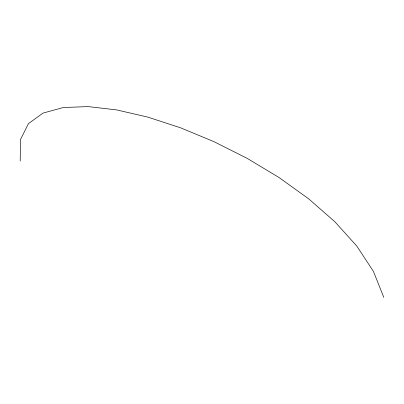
<?xml version="1.0" encoding="UTF-8"?>
<svg xmlns="http://www.w3.org/2000/svg" width="404" height="404" viewBox="0 0 404 404"><rect width="100%" height="100%" fill="white"/><g stroke="black" fill="none" stroke-linecap="round" stroke-linejoin="round"><path stroke-width="0.61" d="M20.2 161.07L20.503 139.506L28.437 123.639L43.001 113.105L63.211 107.545L88.062 106.59L116.564 109.893L147.728 117.084L180.553 127.805L214.049 141.693L247.223 158.393L279.078 177.543L308.621 198.783L334.86 221.746L356.798 246.081L373.442 271.422L383.8 297.41"/></g></svg>
